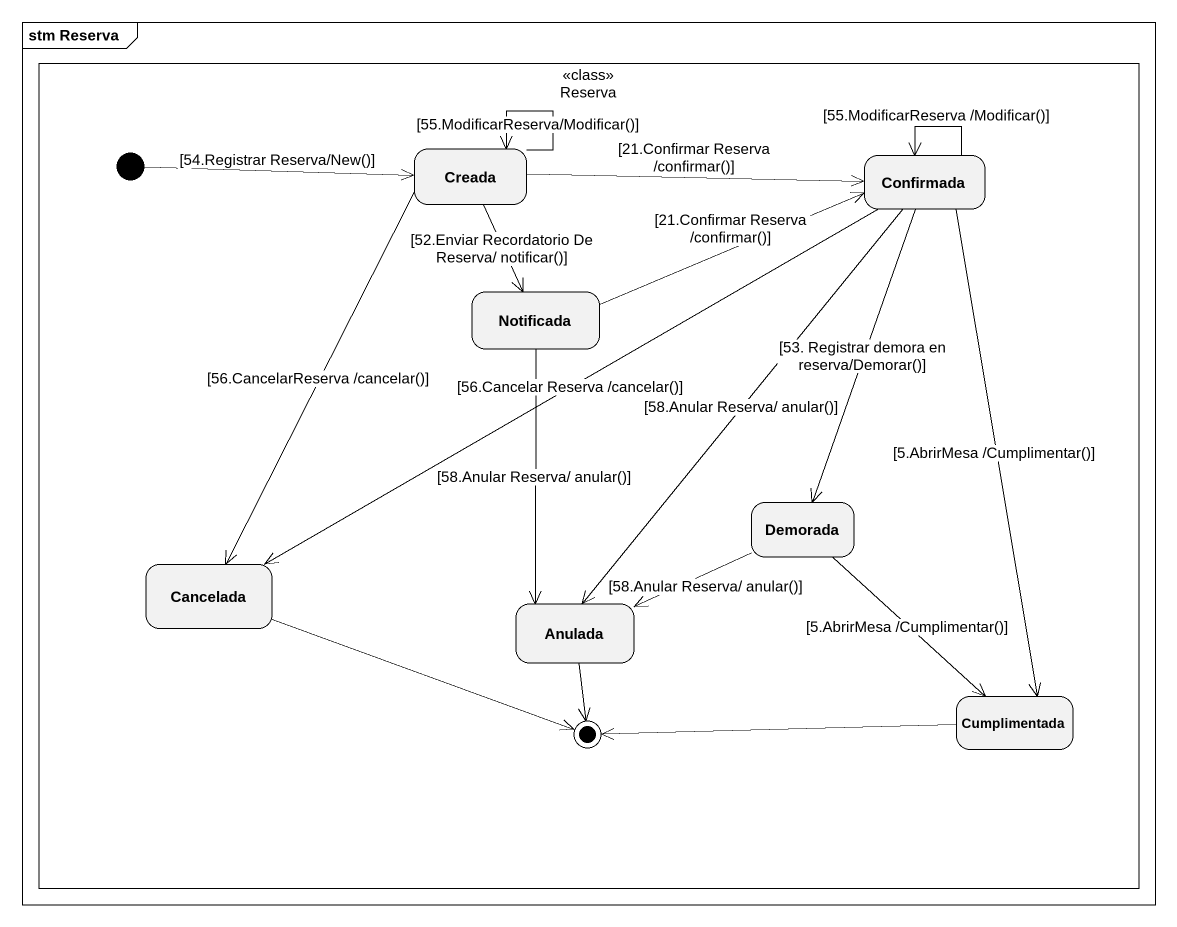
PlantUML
@startuml
mainframe stm Reserva
hide empty description
state Reserva <<class>> {
  state Creada
  state Confirmada
  state Notificada
  state Demorada
  state Cancelada
  state Anulada
  state Cumplimentada
  [*] -right-> Creada : [54.Registrar Reserva/New()]
  Cancelada -right-> [*]
  Anulada --> [*]
  Cumplimentada -left-> [*]
}
Creada --> Creada : [55.ModificarReserva/Modificar()]
Creada -right-> Confirmada : [21.Confirmar Reserva /confirmar()]
Creada --> Notificada : [52.Enviar Recordatorio De Reserva/ notificar()]
Creada --> Cancelada : [56.CancelarReserva /cancelar()]
Confirmada --> Confirmada : [55.ModificarReserva /Modificar()]
Confirmada --> Demorada : [53. Registrar demora en reserva/Demorar()]
Confirmada -left-> Cancelada : [56.Cancelar Reserva /cancelar()]
Confirmada --> Anulada : [58.Anular Reserva/ anular()]
Confirmada --> Cumplimentada : [5.AbrirMesa /Cumplimentar()]
Notificada -right-> Confirmada : [21.Confirmar Reserva /confirmar()]
Notificada --> Anulada : [58.Anular Reserva/ anular()]
Demorada -left-> Anulada : [58.Anular Reserva/ anular()]
Demorada --> Cumplimentada : [5.AbrirMesa /Cumplimentar()]
@enduml
